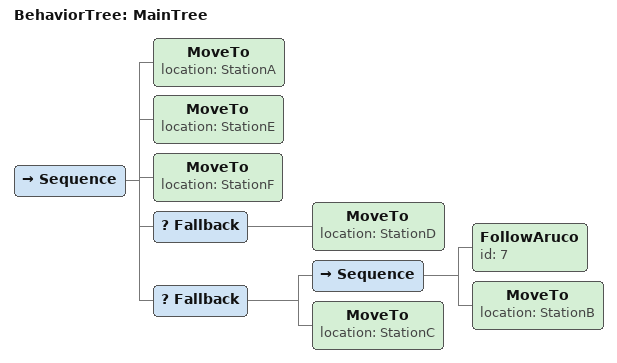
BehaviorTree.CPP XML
<root main_tree_to_execute = "MainTree">
    <BehaviorTree ID="MainTree">
        <Sequence>
            <MoveTo location="StationA"/>
            <MoveTo location="StationE"/>
            <MoveTo location="StationF"/>
            <Fallback>
                <MoveTo location="StationD"/>
            </Fallback>
            <Fallback>
                <Sequence>
                    <FollowAruco id="7"/>
                    <MoveTo location="StationB"/>
                </Sequence>
                <MoveTo location="StationC"/>
            </Fallback>
        </Sequence>
    </BehaviorTree>
</root>
